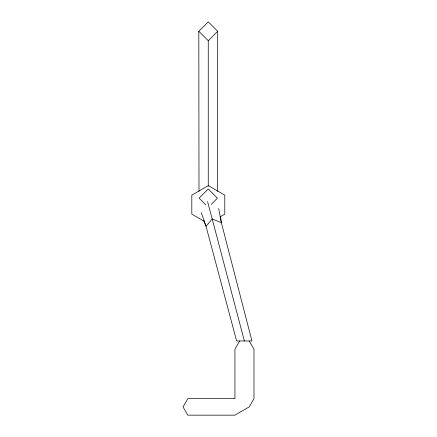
<?xml version="1.0" encoding="UTF-8"?>
<svg xmlns="http://www.w3.org/2000/svg" width="437" height="437" viewBox="0 0 437 437"><rect width="100%" height="100%" fill="white"/><g stroke="black" fill="none" stroke-linecap="round" stroke-linejoin="round"><path stroke-width="0.66" d="M217.528 191.444L217.708 31.3L208.258 21.85L198.813 31.3L198.993 191.444M239.705 340.958L234.948 349.201L234.948 398.664L187.773 398.664L183.016 406.907L187.773 415.15L234.948 415.15L249.227 406.907L253.984 398.664L253.984 349.201L249.227 340.958M211.153 204.418L217.418 198.152L208.258 188.992L199.103 198.152L205.849 204.898M208.258 186.233L208.258 40.696L217.708 31.3M220.079 216.883L224.793 214.163L224.793 195.126L208.307 185.61L191.816 195.126L191.816 214.163L204.773 221.646M198.813 31.3L208.258 40.696M203.861 220.696L206.024 226.279L236.63 340.969L251.947 340.969L221.368 222.723L218.669 208.471M201.217 212.519L206.024 226.279L212.207 218.937L207.548 201.55M244.359 340.969L212.207 218.937L221.368 222.723L220.461 216.845"/></g></svg>
